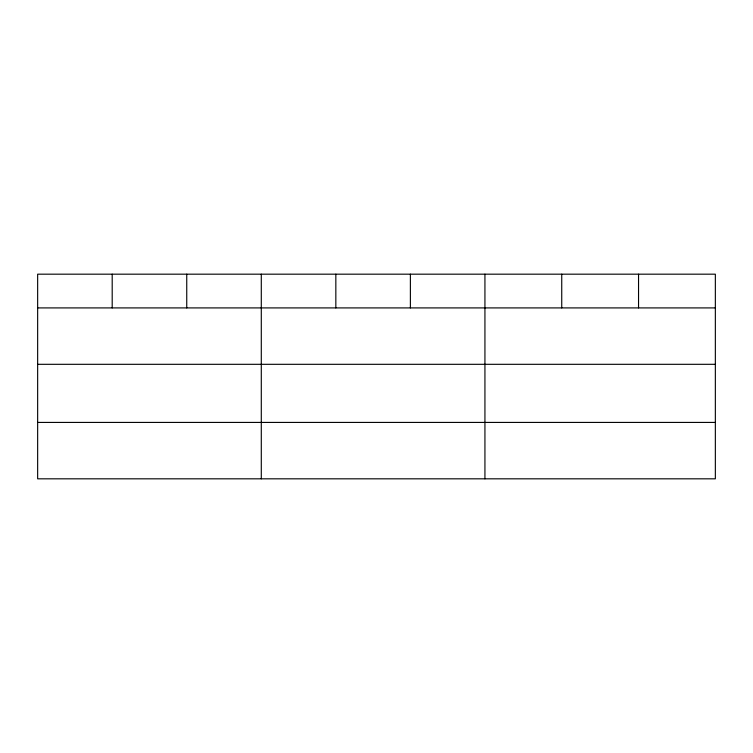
<?xml version="1.0" encoding="UTF-8"?>
<svg xmlns="http://www.w3.org/2000/svg" width="753" height="753" viewBox="0 0 753 753"><rect width="100%" height="100%" fill="white"/><g stroke="black" fill="none" stroke-linecap="round" stroke-linejoin="round"><path stroke-width="1.13" d="M715.35 364.311L715.35 274.177L37.65 274.177L37.65 478.823L715.35 478.823L715.35 364.311L37.65 364.311M37.65 307.911L715.35 307.911M37.65 422.424L715.35 422.424M638.544 274.177L638.544 307.911M561.738 274.177L561.738 307.911M484.932 274.177L484.932 478.823M410.385 274.177L410.385 307.911M335.838 274.177L335.838 307.911M261.291 274.177L261.291 478.823M186.744 274.177L186.744 307.911M112.197 274.177L112.197 307.911"/></g></svg>
